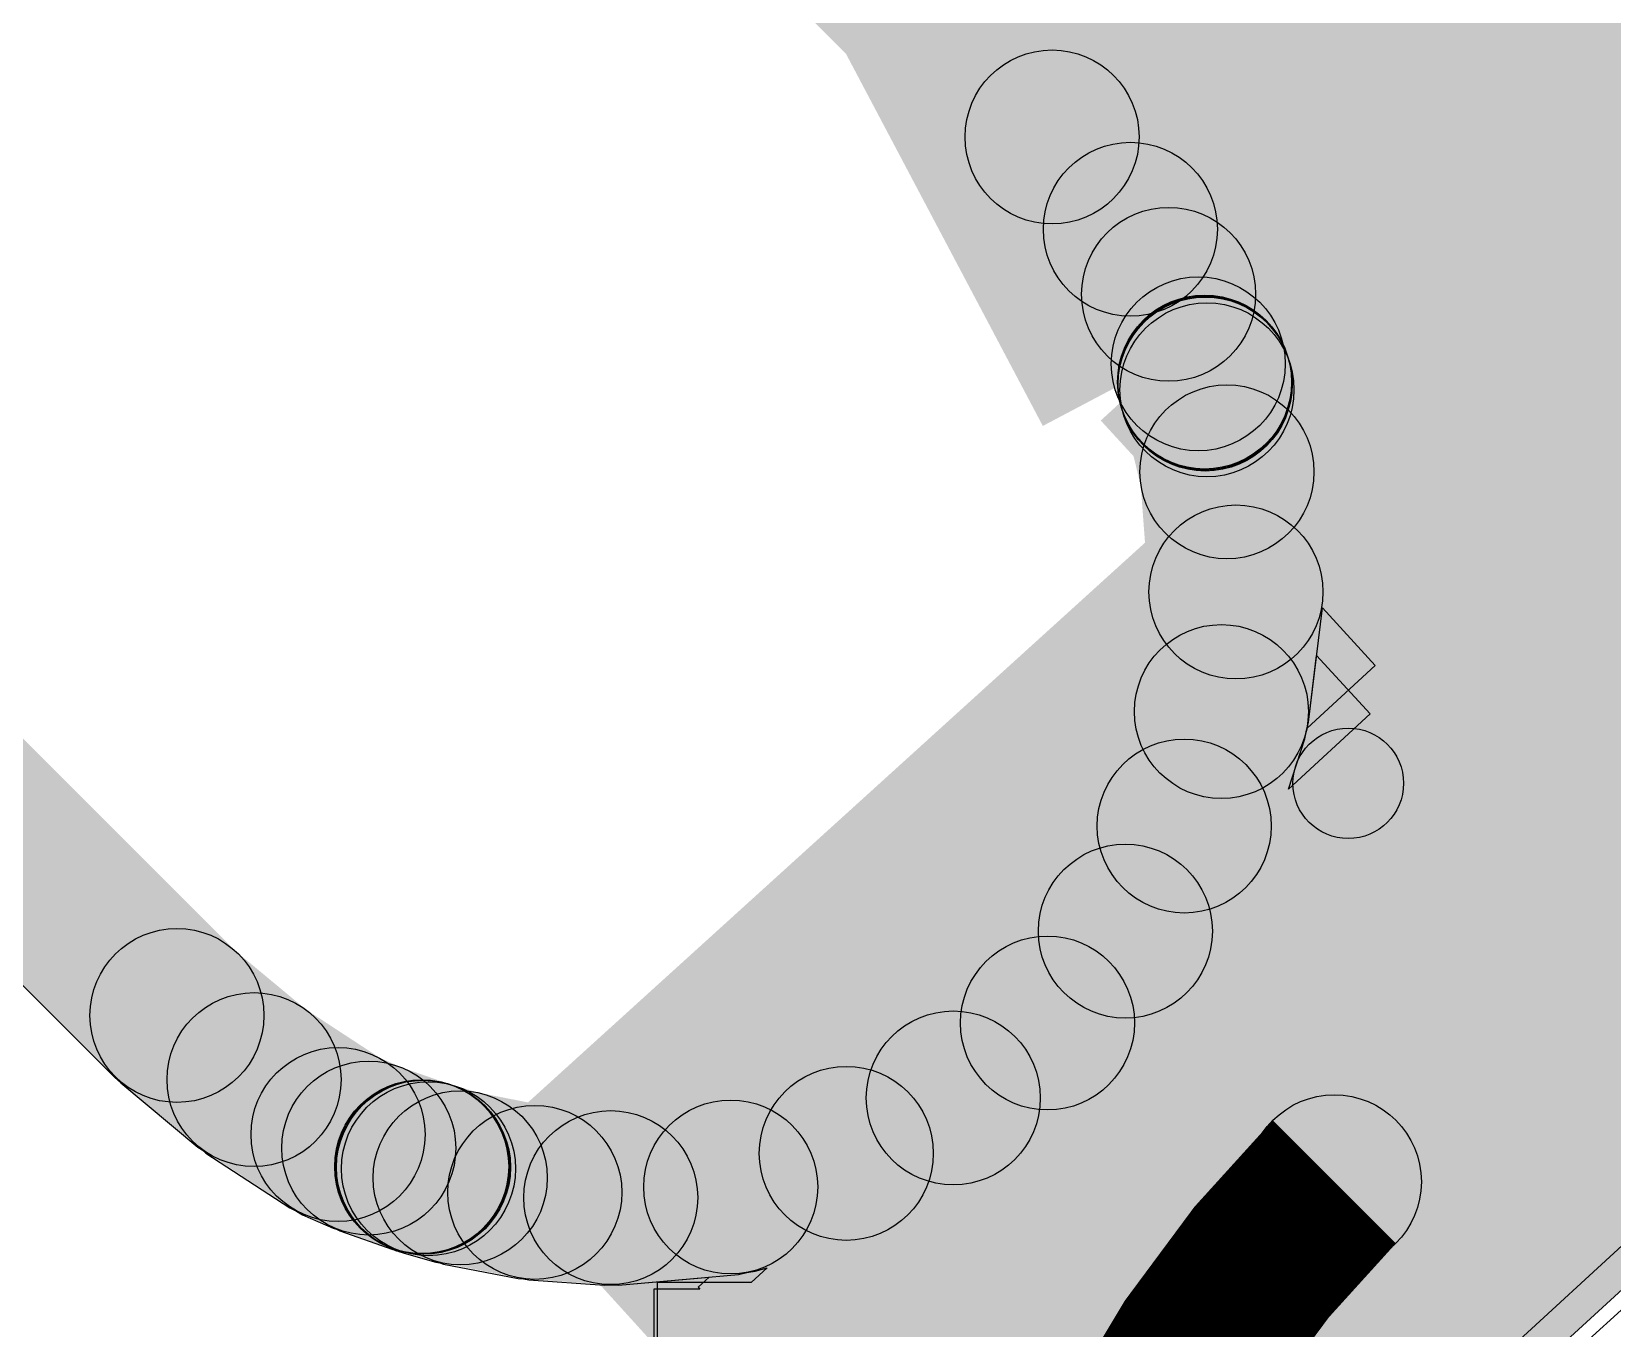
# Model space of a CAD drawing. Header units: millimetres. Extents: x -1.43 to 1.09, y -0.91 to 0.99.
# Drawn here: x -1.2463 to -1.1033, y 0.2081 to 0.3254 of the extents above; entities that cross this region are included whole.
import ezdxf

# ---------------------------------------------------------------- set-up
doc = ezdxf.new("R2010")
doc.units = ezdxf.units.MM
doc.header["$MEASUREMENT"] = 0
for name, color, linetype in [('BottomLayer', 5, 'Continuous'), ('InternalPlane1', 76, 'Continuous'), ('InternalPlane2', 16, 'Continuous'), ('KeepOutLayer', 6, 'Continuous'), ('TopLayer', 1, 'Continuous'), ('TopOverlay', 2, 'Continuous'), ('TopPaste', 8, 'Continuous'), ('TopSolder', 216, 'Continuous')]:
    doc.layers.add(name, color=color, linetype=linetype)

# ---------------------------------------------------------------- blocks, each defined once
blk = doc.blocks.new('P________0402__1005__36')
at = {"layer": 'TopLayer'}
for points in [[(-0.0315, 0.01181), (-0.00787, 0.01181), (-0.00787, -0.01181), (-0.0315, -0.01181)], [(0.00787, 0.01181), (0.0315, 0.01181), (0.0315, -0.01181), (0.00787, -0.01181)]]:
    blk.add_hatch(color=1, dxfattribs=at).paths.add_polyline_path(points)
at = {"layer": 'TopOverlay'}
h = blk.add_hatch(color=2, dxfattribs=at)
edge = h.paths.add_edge_path()
edge.add_arc((-0.04429, 0.02461), 0.005, 0, 360)
h = blk.add_hatch(color=2, dxfattribs=at)
edge = h.paths.add_edge_path()
edge.add_arc((-0.04429, 0.02461), 0.005, 0, 360)
for points in [[(0.04429, 0.02961), (0.04429, 0.01961), (-0.04429, 0.01961), (-0.04429, 0.02961)], [(-0.03929, -0.02461), (-0.04929, -0.02461), (-0.04929, 0.02461), (-0.03929, 0.02461)], [(0.04929, -0.02461), (0.03929, -0.02461), (0.03929, 0.02461), (0.04929, 0.02461)], [(0.04429, -0.01961), (0.04429, -0.02961), (-0.04429, -0.02961), (-0.04429, -0.01961)]]:
    blk.add_hatch(color=2, dxfattribs=at).paths.add_polyline_path(points)
h = blk.add_hatch(color=2, dxfattribs=at)
edge = h.paths.add_edge_path()
edge.add_arc((0.04429, 0.02461), 0.005, 0, 360)
h = blk.add_hatch(color=2, dxfattribs=at)
edge = h.paths.add_edge_path()
edge.add_arc((0.04429, 0.02461), 0.005, 0, 360)
h = blk.add_hatch(color=2, dxfattribs=at)
edge = h.paths.add_edge_path()
edge.add_arc((-0.04429, -0.02461), 0.005, 0, 360)
h = blk.add_hatch(color=2, dxfattribs=at)
edge = h.paths.add_edge_path()
edge.add_arc((-0.04429, -0.02461), 0.005, 0, 360)
h = blk.add_hatch(color=2, dxfattribs=at)
edge = h.paths.add_edge_path()
edge.add_arc((0.04429, -0.02461), 0.005, 0, 360)
h = blk.add_hatch(color=2, dxfattribs=at)
edge = h.paths.add_edge_path()
edge.add_arc((0.04429, -0.02461), 0.005, 0, 360)
at = {"layer": 'TopPaste'}
for points in [[(-0.0315, 0.01181), (-0.00787, 0.01181), (-0.00787, -0.01181), (-0.0315, -0.01181)], [(0.00787, 0.01181), (0.0315, 0.01181), (0.0315, -0.01181), (0.00787, -0.01181)]]:
    blk.add_hatch(color=8, dxfattribs=at).paths.add_polyline_path(points)
at = {"layer": 'TopSolder'}
for points in [[(-0.0315, 0.01181), (-0.00787, 0.01181), (-0.00787, -0.01181), (-0.0315, -0.01181)], [(0.00787, 0.01181), (0.0315, 0.01181), (0.0315, -0.01181), (0.00787, -0.01181)]]:
    blk.add_hatch(color=216, dxfattribs=at).paths.add_polyline_path(points)
at = {"layer": 'TopOverlay'}
for centre in [(-0.04429, 0.02461), (-0.04429, 0.02461), (0.04429, 0.02461), (0.04429, 0.02461), (-0.04429, -0.02461), (-0.04429, -0.02461), (0.04429, -0.02461), (0.04429, -0.02461)]:
    blk.add_circle(centre, 0.005, dxfattribs=at)

msp = doc.modelspace()

# ---------------------------------------------------------------- hatches: boundary and pattern name
at = {"layer": 'InternalPlane1'}
for points in [[(-1.18461, 0.34602), (-1.15485, 0.28975), (-0.99544, 0.37404), (-1.0252, 0.43031)], [(-1.14961, 0.29024), (-1.11325, 0.25064), (-0.9607, 0.39072), (-0.99707, 0.43031)], [(-1.18421, 0.20953), (-1.14785, 0.16993), (-0.99531, 0.31001), (-1.03167, 0.3496)], [(-1.1805, 0.33126), (-1.16937, 0.3424), (-1.14844, 0.32147), (-1.15958, 0.31033)], [(-1.16001, 0.31081), (-1.148, 0.321), (-1.14092, 0.31265), (-1.15293, 0.30246)], [(-1.15372, 0.30357), (-1.14013, 0.31154), (-1.13668, 0.30565), (-1.15027, 0.29768)], [(-1.15072, 0.29858), (-1.13623, 0.30475), (-1.13355, 0.29845), (-1.14804, 0.29228)], [(-1.14823, 0.29277), (-1.13336, 0.29797), (-1.13278, 0.29632), (-1.14765, 0.29112)], [(-1.14769, 0.29123), (-1.13275, 0.29621), (-1.13272, 0.29612), (-1.14766, 0.29114)], [(-1.14775, 0.29143), (-1.13263, 0.29583), (-1.1326, 0.29574), (-1.14772, 0.29134)], [(-1.14768, 0.2912), (-1.13265, 0.29589), (-1.13248, 0.29536), (-1.14751, 0.29067)], [(-1.14765, 0.29115), (-1.13235, 0.29488), (-1.13054, 0.28746), (-1.14584, 0.28373)], [(-1.14604, 0.28501), (-1.13034, 0.28618), (-1.12953, 0.27532), (-1.14523, 0.27415)], [(-1.13087, 0.26297), (-1.1465, 0.26486), (-1.1452, 0.27568), (-1.12956, 0.27379)], [(-1.13457, 0.25112), (-1.14955, 0.25599), (-1.14617, 0.26635), (-1.1312, 0.26148)], [(-1.25984, 0.25192), (-1.24871, 0.26306), (-1.22763, 0.24198), (-1.23876, 0.23084)], [(-1.1405, 0.2402), (-1.15425, 0.24788), (-1.14894, 0.25739), (-1.13519, 0.24971)], [(-1.14842, 0.23064), (-1.16043, 0.24083), (-1.15338, 0.24914), (-1.14137, 0.23895)], [(-1.23823, 0.23035), (-1.22816, 0.24247), (-1.22118, 0.23667), (-1.23125, 0.22455)], [(-1.15805, 0.22279), (-1.16786, 0.23511), (-1.15933, 0.24189), (-1.14952, 0.22957)], [(-1.23052, 0.22402), (-1.2219, 0.2372), (-1.2143, 0.23223), (-1.22292, 0.21905)], [(-1.16901, 0.21694), (-1.17625, 0.23093), (-1.16658, 0.23594), (-1.15933, 0.22196)], [(-1.2218, 0.21844), (-1.21542, 0.23284), (-1.21264, 0.23161), (-1.21902, 0.21721)], [(-1.21844, 0.21698), (-1.21323, 0.23184), (-1.20843, 0.23016), (-1.21364, 0.21529)], [(-1.21309, 0.21512), (-1.20883, 0.23028), (-1.20875, 0.23026), (-1.21301, 0.2151)], [(-1.18089, 0.21333), (-1.18529, 0.22845), (-1.17483, 0.23149), (-1.17043, 0.21637)], [(-1.21338, 0.21521), (-1.20869, 0.23024), (-1.20861, 0.23022), (-1.21331, 0.21519)], [(-1.21315, 0.21514), (-1.20861, 0.23022), (-1.20816, 0.23008), (-1.2127, 0.215)], [(-1.21261, 0.21498), (-1.20825, 0.23011), (-1.20538, 0.22928), (-1.20974, 0.21415)], [(-1.20906, 0.21399), (-1.20606, 0.22945), (-1.1993, 0.22813), (-1.20231, 0.21268)], [(-1.20136, 0.21255), (-1.20026, 0.22826), (-1.1934, 0.22778), (-1.19449, 0.21207)], [(-1.19325, 0.21208), (-1.19464, 0.22777), (-1.18379, 0.22873), (-1.18239, 0.21305)], [(-1.18975, 0.00516), (-1.12573, 0.00516), (-1.12573, 0.21226), (-1.18975, 0.21226)]]:
    msp.add_hatch(color=76, dxfattribs=at).paths.add_polyline_path(points)
h = msp.add_hatch(color=76, dxfattribs=at)
edge = h.paths.add_edge_path()
edge.add_arc((-1.15401, 0.3159), 0.00787, 0, 360)
h = msp.add_hatch(color=76, dxfattribs=at)
edge = h.paths.add_edge_path()
edge.add_arc((-1.15401, 0.3159), 0.00787, 0, 360)
h = msp.add_hatch(color=76, dxfattribs=at)
edge = h.paths.add_edge_path()
edge.add_arc((-1.14693, 0.30755), 0.00787, 0, 360)
h = msp.add_hatch(color=76, dxfattribs=at)
edge = h.paths.add_edge_path()
edge.add_arc((-1.14693, 0.30755), 0.00787, 0, 360)
h = msp.add_hatch(color=76, dxfattribs=at)
edge = h.paths.add_edge_path()
edge.add_arc((-1.14347, 0.30166), 0.00787, 0, 360)
h = msp.add_hatch(color=76, dxfattribs=at)
edge = h.paths.add_edge_path()
edge.add_arc((-1.14347, 0.30166), 0.00787, 0, 360)
h = msp.add_hatch(color=76, dxfattribs=at)
edge = h.paths.add_edge_path()
edge.add_arc((-1.14079, 0.29537), 0.00787, 0, 360)
h = msp.add_hatch(color=76, dxfattribs=at)
edge = h.paths.add_edge_path()
edge.add_arc((-1.14079, 0.29537), 0.00787, 0, 360)
h = msp.add_hatch(color=76, dxfattribs=at)
edge = h.paths.add_edge_path()
edge.add_arc((-1.14022, 0.29372), 0.00787, 0, 360)
h = msp.add_hatch(color=76, dxfattribs=at)
edge = h.paths.add_edge_path()
edge.add_arc((-1.14022, 0.29372), 0.00787, 0, 360)
h = msp.add_hatch(color=76, dxfattribs=at)
edge = h.paths.add_edge_path()
edge.add_arc((-1.14019, 0.29363), 0.00787, 0, 360)
h = msp.add_hatch(color=76, dxfattribs=at)
edge = h.paths.add_edge_path()
edge.add_arc((-1.14019, 0.29363), 0.00787, 0, 360)
h = msp.add_hatch(color=76, dxfattribs=at)
edge = h.paths.add_edge_path()
edge.add_arc((-1.14016, 0.29354), 0.00787, 0, 360)
h = msp.add_hatch(color=76, dxfattribs=at)
edge = h.paths.add_edge_path()
edge.add_arc((-1.14016, 0.29354), 0.00787, 0, 360)
h = msp.add_hatch(color=76, dxfattribs=at)
edge = h.paths.add_edge_path()
edge.add_arc((-1.14, 0.29302), 0.00787, 0, 360)
h = msp.add_hatch(color=76, dxfattribs=at)
edge = h.paths.add_edge_path()
edge.add_arc((-1.14, 0.29302), 0.00787, 0, 360)
h = msp.add_hatch(color=76, dxfattribs=at)
edge = h.paths.add_edge_path()
edge.add_arc((-1.13819, 0.2856), 0.00787, 0, 360)
h = msp.add_hatch(color=76, dxfattribs=at)
edge = h.paths.add_edge_path()
edge.add_arc((-1.13819, 0.2856), 0.00787, 0, 360)
h = msp.add_hatch(color=76, dxfattribs=at)
edge = h.paths.add_edge_path()
edge.add_arc((-1.13738, 0.27473), 0.00787, 0, 360)
h = msp.add_hatch(color=76, dxfattribs=at)
edge = h.paths.add_edge_path()
edge.add_arc((-1.13738, 0.27473), 0.00787, 0, 360)
h = msp.add_hatch(color=76, dxfattribs=at)
edge = h.paths.add_edge_path()
edge.add_arc((-1.13869, 0.26391), 0.00787, 0, 360)
h = msp.add_hatch(color=76, dxfattribs=at)
edge = h.paths.add_edge_path()
edge.add_arc((-1.13869, 0.26391), 0.00787, 0, 360)
h = msp.add_hatch(color=76, dxfattribs=at)
edge = h.paths.add_edge_path()
edge.add_arc((-1.14206, 0.25355), 0.00787, 0, 360)
h = msp.add_hatch(color=76, dxfattribs=at)
edge = h.paths.add_edge_path()
edge.add_arc((-1.14206, 0.25355), 0.00787, 0, 360)
h = msp.add_hatch(color=76, dxfattribs=at)
edge = h.paths.add_edge_path()
edge.add_arc((-1.14738, 0.24404), 0.00787, 0, 360)
h = msp.add_hatch(color=76, dxfattribs=at)
edge = h.paths.add_edge_path()
edge.add_arc((-1.14738, 0.24404), 0.00787, 0, 360)
h = msp.add_hatch(color=76, dxfattribs=at)
edge = h.paths.add_edge_path()
edge.add_arc((-1.23319, 0.23641), 0.00787, 0, 360)
h = msp.add_hatch(color=76, dxfattribs=at)
edge = h.paths.add_edge_path()
edge.add_arc((-1.23319, 0.23641), 0.00787, 0, 360)
h = msp.add_hatch(color=76, dxfattribs=at)
edge = h.paths.add_edge_path()
edge.add_arc((-1.15443, 0.23573), 0.00787, 0, 360)
h = msp.add_hatch(color=76, dxfattribs=at)
edge = h.paths.add_edge_path()
edge.add_arc((-1.15443, 0.23573), 0.00787, 0, 360)
h = msp.add_hatch(color=76, dxfattribs=at)
edge = h.paths.add_edge_path()
edge.add_arc((-1.22621, 0.23061), 0.00787, 0, 360)
h = msp.add_hatch(color=76, dxfattribs=at)
edge = h.paths.add_edge_path()
edge.add_arc((-1.22621, 0.23061), 0.00787, 0, 360)
h = msp.add_hatch(color=76, dxfattribs=at)
edge = h.paths.add_edge_path()
edge.add_arc((-1.16295, 0.22895), 0.00787, 0, 360)
h = msp.add_hatch(color=76, dxfattribs=at)
edge = h.paths.add_edge_path()
edge.add_arc((-1.16295, 0.22895), 0.00787, 0, 360)
h = msp.add_hatch(color=76, dxfattribs=at)
edge = h.paths.add_edge_path()
edge.add_arc((-1.21861, 0.22564), 0.00787, 0, 360)
h = msp.add_hatch(color=76, dxfattribs=at)
edge = h.paths.add_edge_path()
edge.add_arc((-1.21861, 0.22564), 0.00787, 0, 360)
h = msp.add_hatch(color=76, dxfattribs=at)
edge = h.paths.add_edge_path()
edge.add_arc((-1.21583, 0.22441), 0.00787, 0, 360)
h = msp.add_hatch(color=76, dxfattribs=at)
edge = h.paths.add_edge_path()
edge.add_arc((-1.21583, 0.22441), 0.00787, 0, 360)
h = msp.add_hatch(color=76, dxfattribs=at)
edge = h.paths.add_edge_path()
edge.add_arc((-1.17263, 0.22393), 0.00787, 0, 360)
h = msp.add_hatch(color=76, dxfattribs=at)
edge = h.paths.add_edge_path()
edge.add_arc((-1.17263, 0.22393), 0.00787, 0, 360)
h = msp.add_hatch(color=76, dxfattribs=at)
edge = h.paths.add_edge_path()
edge.add_arc((-1.21104, 0.22273), 0.00787, 0, 360)
h = msp.add_hatch(color=76, dxfattribs=at)
edge = h.paths.add_edge_path()
edge.add_arc((-1.21104, 0.22273), 0.00787, 0, 360)
h = msp.add_hatch(color=76, dxfattribs=at)
edge = h.paths.add_edge_path()
edge.add_arc((-1.21096, 0.2227), 0.00787, 0, 360)
h = msp.add_hatch(color=76, dxfattribs=at)
edge = h.paths.add_edge_path()
edge.add_arc((-1.21096, 0.2227), 0.00787, 0, 360)
h = msp.add_hatch(color=76, dxfattribs=at)
edge = h.paths.add_edge_path()
edge.add_arc((-1.21088, 0.22268), 0.00787, 0, 360)
h = msp.add_hatch(color=76, dxfattribs=at)
edge = h.paths.add_edge_path()
edge.add_arc((-1.21088, 0.22268), 0.00787, 0, 360)
h = msp.add_hatch(color=76, dxfattribs=at)
edge = h.paths.add_edge_path()
edge.add_arc((-1.21043, 0.22254), 0.00787, 0, 360)
h = msp.add_hatch(color=76, dxfattribs=at)
edge = h.paths.add_edge_path()
edge.add_arc((-1.21043, 0.22254), 0.00787, 0, 360)
h = msp.add_hatch(color=76, dxfattribs=at)
edge = h.paths.add_edge_path()
edge.add_arc((-1.20756, 0.22172), 0.00787, 0, 360)
h = msp.add_hatch(color=76, dxfattribs=at)
edge = h.paths.add_edge_path()
edge.add_arc((-1.20756, 0.22172), 0.00787, 0, 360)
h = msp.add_hatch(color=76, dxfattribs=at)
edge = h.paths.add_edge_path()
edge.add_arc((-1.20081, 0.2204), 0.00787, 0, 360)
h = msp.add_hatch(color=76, dxfattribs=at)
edge = h.paths.add_edge_path()
edge.add_arc((-1.20081, 0.2204), 0.00787, 0, 360)
h = msp.add_hatch(color=76, dxfattribs=at)
edge = h.paths.add_edge_path()
edge.add_arc((-1.19394, 0.21993), 0.00787, 0, 360)
h = msp.add_hatch(color=76, dxfattribs=at)
edge = h.paths.add_edge_path()
edge.add_arc((-1.19394, 0.21993), 0.00787, 0, 360)
h = msp.add_hatch(color=76, dxfattribs=at)
edge = h.paths.add_edge_path()
edge.add_arc((-1.18309, 0.22089), 0.00787, 0, 360)
h = msp.add_hatch(color=76, dxfattribs=at)
edge = h.paths.add_edge_path()
edge.add_arc((-1.18309, 0.22089), 0.00787, 0, 360)
at = {"layer": 'InternalPlane2'}
for points in [[(-1.16604, 0.31302), (-1.10576, 0.24737), (-0.97168, 0.37049), (-1.03197, 0.43615)], [(-1.18603, 0.21183), (-1.14967, 0.17223), (-0.99713, 0.31231), (-1.03349, 0.35191)], [(-1.1805, 0.33126), (-1.16937, 0.3424), (-1.14844, 0.32147), (-1.15958, 0.31033)], [(-1.16001, 0.31081), (-1.148, 0.321), (-1.14092, 0.31265), (-1.15293, 0.30246)], [(-1.15372, 0.30357), (-1.14013, 0.31154), (-1.13668, 0.30565), (-1.15027, 0.29768)], [(-1.15072, 0.29858), (-1.13623, 0.30475), (-1.13355, 0.29845), (-1.14804, 0.29228)], [(-1.14823, 0.29277), (-1.13336, 0.29797), (-1.13278, 0.29632), (-1.14765, 0.29112)], [(-1.14769, 0.29123), (-1.13275, 0.29621), (-1.13272, 0.29612), (-1.14766, 0.29114)], [(-1.14775, 0.29143), (-1.13263, 0.29583), (-1.1326, 0.29574), (-1.14772, 0.29134)], [(-1.14768, 0.2912), (-1.13265, 0.29589), (-1.13248, 0.29536), (-1.14751, 0.29067)], [(-1.14765, 0.29115), (-1.13235, 0.29488), (-1.13054, 0.28746), (-1.14584, 0.28373)], [(-1.14604, 0.28501), (-1.13034, 0.28618), (-1.12953, 0.27532), (-1.14523, 0.27415)], [(-1.13087, 0.26297), (-1.1465, 0.26486), (-1.1452, 0.27568), (-1.12956, 0.27379)], [(-1.13457, 0.25112), (-1.14955, 0.25599), (-1.14617, 0.26635), (-1.1312, 0.26148)], [(-1.25984, 0.25192), (-1.24871, 0.26306), (-1.22763, 0.24198), (-1.23876, 0.23084)], [(-1.1405, 0.2402), (-1.15425, 0.24788), (-1.14894, 0.25739), (-1.13519, 0.24971)], [(-1.14842, 0.23064), (-1.16043, 0.24083), (-1.15338, 0.24914), (-1.14137, 0.23895)], [(-1.23823, 0.23035), (-1.22816, 0.24247), (-1.22118, 0.23667), (-1.23125, 0.22455)], [(-1.15805, 0.22279), (-1.16786, 0.23511), (-1.15933, 0.24189), (-1.14952, 0.22957)], [(-1.23052, 0.22402), (-1.2219, 0.2372), (-1.2143, 0.23223), (-1.22292, 0.21905)], [(-1.16901, 0.21694), (-1.17625, 0.23093), (-1.16658, 0.23594), (-1.15933, 0.22196)], [(-1.2218, 0.21844), (-1.21542, 0.23284), (-1.21264, 0.23161), (-1.21902, 0.21721)], [(-1.21844, 0.21698), (-1.21323, 0.23184), (-1.20843, 0.23016), (-1.21364, 0.21529)], [(-1.21309, 0.21512), (-1.20883, 0.23028), (-1.20875, 0.23026), (-1.21301, 0.2151)], [(-1.18089, 0.21333), (-1.18529, 0.22845), (-1.17483, 0.23149), (-1.17043, 0.21637)], [(-1.21338, 0.21521), (-1.20869, 0.23024), (-1.20861, 0.23022), (-1.21331, 0.21519)], [(-1.21315, 0.21514), (-1.20861, 0.23022), (-1.20816, 0.23008), (-1.2127, 0.215)], [(-1.21261, 0.21498), (-1.20825, 0.23011), (-1.20538, 0.22928), (-1.20974, 0.21415)], [(-1.20906, 0.21399), (-1.20606, 0.22945), (-1.1993, 0.22813), (-1.20231, 0.21268)], [(-1.20136, 0.21255), (-1.20026, 0.22826), (-1.1934, 0.22778), (-1.19449, 0.21207)], [(-1.19325, 0.21208), (-1.19464, 0.22777), (-1.18379, 0.22873), (-1.18239, 0.21305)], [(-1.19005, 0.00456), (-1.12603, 0.00456), (-1.12603, 0.21166), (-1.19005, 0.21166)]]:
    msp.add_hatch(color=16, dxfattribs=at).paths.add_polyline_path(points)
h = msp.add_hatch(color=16, dxfattribs=at)
edge = h.paths.add_edge_path()
edge.add_arc((-1.15401, 0.3159), 0.00787, 0, 360)
h = msp.add_hatch(color=16, dxfattribs=at)
edge = h.paths.add_edge_path()
edge.add_arc((-1.15401, 0.3159), 0.00787, 0, 360)
h = msp.add_hatch(color=16, dxfattribs=at)
edge = h.paths.add_edge_path()
edge.add_arc((-1.14693, 0.30755), 0.00787, 0, 360)
h = msp.add_hatch(color=16, dxfattribs=at)
edge = h.paths.add_edge_path()
edge.add_arc((-1.14693, 0.30755), 0.00787, 0, 360)
h = msp.add_hatch(color=16, dxfattribs=at)
edge = h.paths.add_edge_path()
edge.add_arc((-1.14347, 0.30166), 0.00787, 0, 360)
h = msp.add_hatch(color=16, dxfattribs=at)
edge = h.paths.add_edge_path()
edge.add_arc((-1.14347, 0.30166), 0.00787, 0, 360)
h = msp.add_hatch(color=16, dxfattribs=at)
edge = h.paths.add_edge_path()
edge.add_arc((-1.14079, 0.29537), 0.00787, 0, 360)
h = msp.add_hatch(color=16, dxfattribs=at)
edge = h.paths.add_edge_path()
edge.add_arc((-1.14079, 0.29537), 0.00787, 0, 360)
h = msp.add_hatch(color=16, dxfattribs=at)
edge = h.paths.add_edge_path()
edge.add_arc((-1.14022, 0.29372), 0.00787, 0, 360)
h = msp.add_hatch(color=16, dxfattribs=at)
edge = h.paths.add_edge_path()
edge.add_arc((-1.14022, 0.29372), 0.00787, 0, 360)
h = msp.add_hatch(color=16, dxfattribs=at)
edge = h.paths.add_edge_path()
edge.add_arc((-1.14019, 0.29363), 0.00787, 0, 360)
h = msp.add_hatch(color=16, dxfattribs=at)
edge = h.paths.add_edge_path()
edge.add_arc((-1.14019, 0.29363), 0.00787, 0, 360)
h = msp.add_hatch(color=16, dxfattribs=at)
edge = h.paths.add_edge_path()
edge.add_arc((-1.14016, 0.29354), 0.00787, 0, 360)
h = msp.add_hatch(color=16, dxfattribs=at)
edge = h.paths.add_edge_path()
edge.add_arc((-1.14016, 0.29354), 0.00787, 0, 360)
h = msp.add_hatch(color=16, dxfattribs=at)
edge = h.paths.add_edge_path()
edge.add_arc((-1.14, 0.29302), 0.00787, 0, 360)
h = msp.add_hatch(color=16, dxfattribs=at)
edge = h.paths.add_edge_path()
edge.add_arc((-1.14, 0.29302), 0.00787, 0, 360)
h = msp.add_hatch(color=16, dxfattribs=at)
edge = h.paths.add_edge_path()
edge.add_arc((-1.13819, 0.2856), 0.00787, 0, 360)
h = msp.add_hatch(color=16, dxfattribs=at)
edge = h.paths.add_edge_path()
edge.add_arc((-1.13819, 0.2856), 0.00787, 0, 360)
h = msp.add_hatch(color=16, dxfattribs=at)
edge = h.paths.add_edge_path()
edge.add_arc((-1.13738, 0.27473), 0.00787, 0, 360)
h = msp.add_hatch(color=16, dxfattribs=at)
edge = h.paths.add_edge_path()
edge.add_arc((-1.13738, 0.27473), 0.00787, 0, 360)
h = msp.add_hatch(color=16, dxfattribs=at)
edge = h.paths.add_edge_path()
edge.add_arc((-1.13869, 0.26391), 0.00787, 0, 360)
h = msp.add_hatch(color=16, dxfattribs=at)
edge = h.paths.add_edge_path()
edge.add_arc((-1.13869, 0.26391), 0.00787, 0, 360)
h = msp.add_hatch(color=16, dxfattribs=at)
edge = h.paths.add_edge_path()
edge.add_arc((-1.14206, 0.25355), 0.00787, 0, 360)
h = msp.add_hatch(color=16, dxfattribs=at)
edge = h.paths.add_edge_path()
edge.add_arc((-1.14206, 0.25355), 0.00787, 0, 360)
h = msp.add_hatch(color=16, dxfattribs=at)
edge = h.paths.add_edge_path()
edge.add_arc((-1.14738, 0.24404), 0.00787, 0, 360)
h = msp.add_hatch(color=16, dxfattribs=at)
edge = h.paths.add_edge_path()
edge.add_arc((-1.14738, 0.24404), 0.00787, 0, 360)
h = msp.add_hatch(color=16, dxfattribs=at)
edge = h.paths.add_edge_path()
edge.add_arc((-1.23319, 0.23641), 0.00787, 0, 360)
h = msp.add_hatch(color=16, dxfattribs=at)
edge = h.paths.add_edge_path()
edge.add_arc((-1.23319, 0.23641), 0.00787, 0, 360)
h = msp.add_hatch(color=16, dxfattribs=at)
edge = h.paths.add_edge_path()
edge.add_arc((-1.15443, 0.23573), 0.00787, 0, 360)
h = msp.add_hatch(color=16, dxfattribs=at)
edge = h.paths.add_edge_path()
edge.add_arc((-1.15443, 0.23573), 0.00787, 0, 360)
h = msp.add_hatch(color=16, dxfattribs=at)
edge = h.paths.add_edge_path()
edge.add_arc((-1.22621, 0.23061), 0.00787, 0, 360)
h = msp.add_hatch(color=16, dxfattribs=at)
edge = h.paths.add_edge_path()
edge.add_arc((-1.22621, 0.23061), 0.00787, 0, 360)
h = msp.add_hatch(color=16, dxfattribs=at)
edge = h.paths.add_edge_path()
edge.add_arc((-1.16295, 0.22895), 0.00787, 0, 360)
h = msp.add_hatch(color=16, dxfattribs=at)
edge = h.paths.add_edge_path()
edge.add_arc((-1.16295, 0.22895), 0.00787, 0, 360)
h = msp.add_hatch(color=16, dxfattribs=at)
edge = h.paths.add_edge_path()
edge.add_arc((-1.21861, 0.22564), 0.00787, 0, 360)
h = msp.add_hatch(color=16, dxfattribs=at)
edge = h.paths.add_edge_path()
edge.add_arc((-1.21861, 0.22564), 0.00787, 0, 360)
h = msp.add_hatch(color=16, dxfattribs=at)
edge = h.paths.add_edge_path()
edge.add_arc((-1.21583, 0.22441), 0.00787, 0, 360)
h = msp.add_hatch(color=16, dxfattribs=at)
edge = h.paths.add_edge_path()
edge.add_arc((-1.21583, 0.22441), 0.00787, 0, 360)
h = msp.add_hatch(color=16, dxfattribs=at)
edge = h.paths.add_edge_path()
edge.add_arc((-1.17263, 0.22393), 0.00787, 0, 360)
h = msp.add_hatch(color=16, dxfattribs=at)
edge = h.paths.add_edge_path()
edge.add_arc((-1.17263, 0.22393), 0.00787, 0, 360)
h = msp.add_hatch(color=16, dxfattribs=at)
edge = h.paths.add_edge_path()
edge.add_arc((-1.21104, 0.22273), 0.00787, 0, 360)
h = msp.add_hatch(color=16, dxfattribs=at)
edge = h.paths.add_edge_path()
edge.add_arc((-1.21104, 0.22273), 0.00787, 0, 360)
h = msp.add_hatch(color=16, dxfattribs=at)
edge = h.paths.add_edge_path()
edge.add_arc((-1.21096, 0.2227), 0.00787, 0, 360)
h = msp.add_hatch(color=16, dxfattribs=at)
edge = h.paths.add_edge_path()
edge.add_arc((-1.21096, 0.2227), 0.00787, 0, 360)
h = msp.add_hatch(color=16, dxfattribs=at)
edge = h.paths.add_edge_path()
edge.add_arc((-1.21088, 0.22268), 0.00787, 0, 360)
h = msp.add_hatch(color=16, dxfattribs=at)
edge = h.paths.add_edge_path()
edge.add_arc((-1.21088, 0.22268), 0.00787, 0, 360)
h = msp.add_hatch(color=16, dxfattribs=at)
edge = h.paths.add_edge_path()
edge.add_arc((-1.21043, 0.22254), 0.00787, 0, 360)
h = msp.add_hatch(color=16, dxfattribs=at)
edge = h.paths.add_edge_path()
edge.add_arc((-1.21043, 0.22254), 0.00787, 0, 360)
h = msp.add_hatch(color=16, dxfattribs=at)
edge = h.paths.add_edge_path()
edge.add_arc((-1.20756, 0.22172), 0.00787, 0, 360)
h = msp.add_hatch(color=16, dxfattribs=at)
edge = h.paths.add_edge_path()
edge.add_arc((-1.20756, 0.22172), 0.00787, 0, 360)
h = msp.add_hatch(color=16, dxfattribs=at)
edge = h.paths.add_edge_path()
edge.add_arc((-1.20081, 0.2204), 0.00787, 0, 360)
h = msp.add_hatch(color=16, dxfattribs=at)
edge = h.paths.add_edge_path()
edge.add_arc((-1.20081, 0.2204), 0.00787, 0, 360)
h = msp.add_hatch(color=16, dxfattribs=at)
edge = h.paths.add_edge_path()
edge.add_arc((-1.19394, 0.21993), 0.00787, 0, 360)
h = msp.add_hatch(color=16, dxfattribs=at)
edge = h.paths.add_edge_path()
edge.add_arc((-1.19394, 0.21993), 0.00787, 0, 360)
h = msp.add_hatch(color=16, dxfattribs=at)
edge = h.paths.add_edge_path()
edge.add_arc((-1.18309, 0.22089), 0.00787, 0, 360)
h = msp.add_hatch(color=16, dxfattribs=at)
edge = h.paths.add_edge_path()
edge.add_arc((-1.18309, 0.22089), 0.00787, 0, 360)
at = {"layer": 'KeepOutLayer'}
msp.add_hatch(color=6, dxfattribs=at).paths.add_polyline_path([(-1.15493, 0.16798), (-0.88101, 0.41649), (-0.93215, 0.47285), (-1.20606, 0.22434)])
at = {"layer": 'TopLayer'}
msp.add_hatch(color=1, dxfattribs=at).paths.add_polyline_path([(-1.12291, 0.21579), (-1.13404, 0.22692), (-1.09799, 0.26298), (-1.08685, 0.25184)])
h = msp.add_hatch(color=1, dxfattribs=at)
edge = h.paths.add_edge_path()
edge.add_arc((-1.12847, 0.22136), 0.00787, 0, 360)
h = msp.add_hatch(color=1, dxfattribs=at)
edge = h.paths.add_edge_path()
edge.add_arc((-1.12847, 0.22136), 0.00787, 0, 360)

# ---------------------------------------------------------------- linework, layer by layer
at = {"layer": 'BottomLayer'}
msp.add_line((-1.14875, 0.16782), (-1.06348, 0.24519), dxfattribs=at)
at = {"layer": 'InternalPlane1'}
for p, q in [((-1.12573, 0.19024), (-0.99531, 0.31001)), ((-1.1308, 0.26296), (-1.13008, 0.26897)), ((-1.13008, 0.26897), (-1.12523, 0.26369)), ((-1.12523, 0.26369), (-1.13262, 0.2569)), ((-1.13114, 0.26145), (-1.13099, 0.26221)), ((-1.13099, 0.26221), (-1.1308, 0.26296)), ((-1.13262, 0.2569), (-1.13114, 0.26145)), ((-1.25963, 0.25161), (-1.23881, 0.23079)), ((-1.23881, 0.23079), (-1.23852, 0.23057)), ((-1.23852, 0.23057), (-1.23827, 0.2303)), ((-1.23827, 0.2303), (-1.23129, 0.2245)), ((-1.23129, 0.2245), (-1.23091, 0.22426)), ((-1.23091, 0.22426), (-1.23056, 0.22396)), ((-1.23056, 0.22396), (-1.22296, 0.21899)), ((-1.22296, 0.21899), (-1.22238, 0.21871)), ((-1.22238, 0.21871), (-1.22183, 0.21838)), ((-1.22183, 0.21838), (-1.21905, 0.21715)), ((-1.21905, 0.21715), (-1.21874, 0.21706)), ((-1.21874, 0.21706), (-1.21846, 0.21691)), ((-1.21846, 0.21691), (-1.21366, 0.21523)), ((-1.21366, 0.21523), (-1.21353, 0.2152)), ((-1.21353, 0.2152), (-1.2134, 0.21515)), ((-1.2134, 0.21515), (-1.21333, 0.21512)), ((-1.21333, 0.21512), (-1.21324, 0.21511)), ((-1.21324, 0.21511), (-1.21317, 0.21508)), ((-1.21317, 0.21508), (-1.21311, 0.21506)), ((-1.21311, 0.21506), (-1.21311, 0.21506)), ((-1.21311, 0.21506), (-1.2131, 0.21505)), ((-1.2131, 0.21505), (-1.21272, 0.21494)), ((-1.21272, 0.21494), (-1.21267, 0.21493)), ((-1.21267, 0.21493), (-1.21263, 0.21491)), ((-1.21263, 0.21491), (-1.20976, 0.21409)), ((-1.20976, 0.21409), (-1.20941, 0.21403)), ((-1.20941, 0.21403), (-1.20908, 0.21392)), ((-1.20908, 0.21392), (-1.20232, 0.21261)), ((-1.18239, 0.21298), (-1.18163, 0.21315)), ((-1.18163, 0.21315), (-1.18087, 0.21326)), ((-1.1798, 0.21357), (-1.18123, 0.21226)), ((-1.18087, 0.21326), (-1.1798, 0.21357)), ((-1.20232, 0.21261), (-1.20184, 0.21258)), ((-1.20184, 0.21258), (-1.20136, 0.21248)), ((-1.20136, 0.21248), (-1.1945, 0.212)), ((-1.1945, 0.212), (-1.19387, 0.21204)), ((-1.19387, 0.21204), (-1.19324, 0.21201)), ((-1.19324, 0.21201), (-1.18239, 0.21298)), ((-1.18123, 0.21226), (-1.18975, 0.21226)), ((-1.18975, 0.21226), (-1.18975, 0.00516))]:
    msp.add_line(p, q, dxfattribs=at)
for centre in [(-1.15401, 0.3159), (-1.15401, 0.3159), (-1.14693, 0.30755), (-1.14693, 0.30755), (-1.14347, 0.30166), (-1.14347, 0.30166), (-1.14079, 0.29537), (-1.14079, 0.29537), (-1.14022, 0.29372), (-1.14022, 0.29372), (-1.14019, 0.29363), (-1.14019, 0.29363), (-1.14016, 0.29354), (-1.14016, 0.29354), (-1.14, 0.29302), (-1.14, 0.29302), (-1.13819, 0.2856), (-1.13819, 0.2856), (-1.13738, 0.27473), (-1.13738, 0.27473), (-1.13869, 0.26391), (-1.13869, 0.26391), (-1.14206, 0.25355), (-1.14206, 0.25355), (-1.14738, 0.24404), (-1.14738, 0.24404), (-1.23319, 0.23641), (-1.23319, 0.23641), (-1.15443, 0.23573), (-1.15443, 0.23573), (-1.22621, 0.23061), (-1.22621, 0.23061), (-1.16295, 0.22895), (-1.16295, 0.22895), (-1.21861, 0.22564), (-1.21861, 0.22564), (-1.21583, 0.22441), (-1.21583, 0.22441), (-1.17263, 0.22393), (-1.17263, 0.22393), (-1.21104, 0.22273), (-1.21104, 0.22273), (-1.21096, 0.2227), (-1.21096, 0.2227), (-1.21088, 0.22268), (-1.21088, 0.22268), (-1.21043, 0.22254), (-1.21043, 0.22254), (-1.20756, 0.22172), (-1.20756, 0.22172), (-1.20081, 0.2204), (-1.20081, 0.2204), (-1.19394, 0.21993), (-1.19394, 0.21993), (-1.18309, 0.22089), (-1.18309, 0.22089)]:
    msp.add_circle(centre, 0.00787, dxfattribs=at)
at = {"layer": 'InternalPlane2'}
for p, q in [((-1.12603, 0.19394), (-0.99713, 0.31231)), ((-1.1308, 0.26296), (-1.12956, 0.27329)), ((-1.12956, 0.27329), (-1.12477, 0.26808)), ((-1.12477, 0.26808), (-1.13094, 0.26242)), ((-1.13094, 0.26242), (-1.1308, 0.26296)), ((-1.25963, 0.25161), (-1.23881, 0.23079)), ((-1.23881, 0.23079), (-1.23852, 0.23057)), ((-1.23852, 0.23057), (-1.23827, 0.2303)), ((-1.23827, 0.2303), (-1.23129, 0.2245)), ((-1.23129, 0.2245), (-1.23091, 0.22426)), ((-1.23091, 0.22426), (-1.23056, 0.22396)), ((-1.23056, 0.22396), (-1.22296, 0.21899)), ((-1.22296, 0.21899), (-1.22238, 0.21871)), ((-1.22238, 0.21871), (-1.22183, 0.21838)), ((-1.22183, 0.21838), (-1.21905, 0.21715)), ((-1.21905, 0.21715), (-1.21874, 0.21706)), ((-1.21874, 0.21706), (-1.21846, 0.21691)), ((-1.21846, 0.21691), (-1.21366, 0.21523)), ((-1.21366, 0.21523), (-1.21353, 0.2152)), ((-1.21353, 0.2152), (-1.2134, 0.21515)), ((-1.2134, 0.21515), (-1.21333, 0.21512)), ((-1.21333, 0.21512), (-1.21324, 0.21511)), ((-1.21324, 0.21511), (-1.21317, 0.21508)), ((-1.21317, 0.21508), (-1.21311, 0.21506)), ((-1.21311, 0.21506), (-1.21311, 0.21506)), ((-1.21311, 0.21506), (-1.2131, 0.21505)), ((-1.2131, 0.21505), (-1.21272, 0.21494)), ((-1.21272, 0.21494), (-1.21267, 0.21493)), ((-1.21267, 0.21493), (-1.21263, 0.21491)), ((-1.21263, 0.21491), (-1.20976, 0.21409)), ((-1.20976, 0.21409), (-1.20941, 0.21403)), ((-1.20941, 0.21403), (-1.20908, 0.21392)), ((-1.20908, 0.21392), (-1.20232, 0.21261)), ((-1.20232, 0.21261), (-1.20184, 0.21258)), ((-1.20184, 0.21258), (-1.20136, 0.21248)), ((-1.20136, 0.21248), (-1.1945, 0.212)), ((-1.1945, 0.212), (-1.19387, 0.21204)), ((-1.19387, 0.21204), (-1.19324, 0.21201)), ((-1.19324, 0.21201), (-1.18504, 0.21274)), ((-1.18588, 0.21166), (-1.19005, 0.21166)), ((-1.19005, 0.21166), (-1.19005, 0.00456)), ((-1.18504, 0.21274), (-1.18603, 0.21183)), ((-1.18603, 0.21183), (-1.18588, 0.21166))]:
    msp.add_line(p, q, dxfattribs=at)
for centre in [(-1.15401, 0.3159), (-1.15401, 0.3159), (-1.14693, 0.30755), (-1.14693, 0.30755), (-1.14347, 0.30166), (-1.14347, 0.30166), (-1.14079, 0.29537), (-1.14079, 0.29537), (-1.14022, 0.29372), (-1.14022, 0.29372), (-1.14019, 0.29363), (-1.14019, 0.29363), (-1.14016, 0.29354), (-1.14016, 0.29354), (-1.14, 0.29302), (-1.14, 0.29302), (-1.13819, 0.2856), (-1.13819, 0.2856), (-1.13738, 0.27473), (-1.13738, 0.27473), (-1.13869, 0.26391), (-1.13869, 0.26391), (-1.14206, 0.25355), (-1.14206, 0.25355), (-1.14738, 0.24404), (-1.14738, 0.24404), (-1.23319, 0.23641), (-1.23319, 0.23641), (-1.15443, 0.23573), (-1.15443, 0.23573), (-1.22621, 0.23061), (-1.22621, 0.23061), (-1.16295, 0.22895), (-1.16295, 0.22895), (-1.21861, 0.22564), (-1.21861, 0.22564), (-1.21583, 0.22441), (-1.21583, 0.22441), (-1.17263, 0.22393), (-1.17263, 0.22393), (-1.21104, 0.22273), (-1.21104, 0.22273), (-1.21096, 0.2227), (-1.21096, 0.2227), (-1.21088, 0.22268), (-1.21088, 0.22268), (-1.21043, 0.22254), (-1.21043, 0.22254), (-1.20756, 0.22172), (-1.20756, 0.22172), (-1.20081, 0.2204), (-1.20081, 0.2204), (-1.19394, 0.21993), (-1.19394, 0.21993), (-1.18309, 0.22089), (-1.18309, 0.22089)]:
    msp.add_circle(centre, 0.00787, dxfattribs=at)
at = {"layer": 'TopLayer'}
msp.add_line((-1.13818, 0.17742), (-1.06254, 0.24605), dxfattribs=at)
at = {"layer": 'TopLayer', "const_width": 0.01575}
msp.add_lwpolyline([(-1.15776, 0.15065, -0.198912), (-1.12847, 0.22136)], format="xyb", dxfattribs=at)
at = {"layer": 'TopLayer'}
msp.add_circle((-1.12847, 0.22136), 0.00787, dxfattribs=at)
msp.add_circle((-1.12847, 0.22136), 0.00787, dxfattribs=at)

# ---------------------------------------------------------------- block references
at = {"rotation": 225}
msp.add_blockref('P________0402__1005__36', (-1.0785, 0.27133), dxfattribs=at)

doc.saveas('drawing.dxf')
